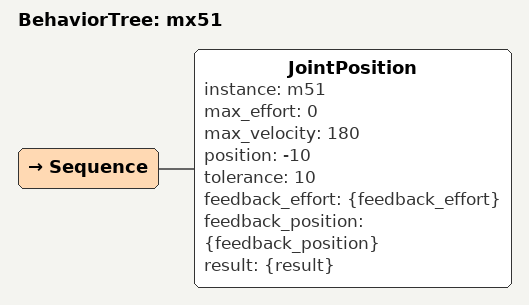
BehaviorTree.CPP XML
<?xml version="1.0" encoding="UTF-8"?>
<root BTCPP_format="4">
  <BehaviorTree ID="mx51">
    <Sequence>
      <JointPosition instance="m51"
                     max_effort="0"
                     max_velocity="180"
                     position="-10"
                     tolerance="10"
                     feedback_effort="{feedback_effort}"
                     feedback_position="{feedback_position}"
                     result="{result}"/>
    </Sequence>
  </BehaviorTree>

</root>
